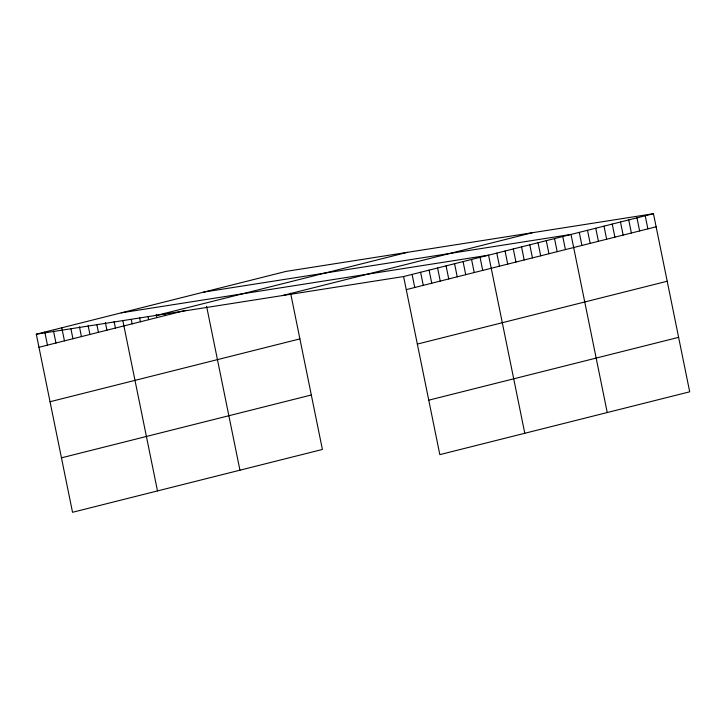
<?xml version="1.0" encoding="UTF-8"?>
<svg xmlns="http://www.w3.org/2000/svg" width="726" height="726" viewBox="0 0 726 726"><rect width="100%" height="100%" fill="white"/><g stroke="black" fill="none" stroke-linecap="round" stroke-linejoin="round"><path stroke-width="1.09" d="M290.6 293.159L322.398 449.458L72.536 512.293L36.3 334.196L286.162 271.37L653.464 213.707L689.7 391.804L439.838 454.63L403.602 276.542L653.464 213.707M157.515 315.175L407.377 252.339M38.959 347.282L185.756 310.365M282.396 295.573L532.258 232.737M406.27 289.629L656.132 226.793M50.04 401.732L299.902 338.897M417.341 344.079L667.203 281.243M61.456 457.834L311.318 394.998M428.757 400.18L678.619 337.345M203.707 292.097L571.008 234.444L607.245 412.54M121.251 312.833L488.562 255.18L524.789 433.268M36.3 334.196L403.602 276.542M645.223 215.785L647.882 228.862M636.974 217.854L639.633 230.941M628.734 219.933L631.393 233.01M620.485 222.002L623.144 235.088M612.236 224.08L614.904 237.157M603.996 226.149L606.655 239.235M595.747 228.227L598.415 241.304M587.506 230.296L590.165 243.382M579.257 232.374L581.916 245.452M562.768 236.522L565.427 249.599M554.519 238.591L557.187 251.677M546.279 240.669L548.938 253.746M538.03 242.738L540.688 255.824M529.789 244.816L532.448 257.893M521.54 246.885L524.199 259.972M513.291 248.964L515.959 262.041M505.051 251.033L507.71 264.119M496.802 253.111L499.461 266.188M480.058 257.322L482.726 270.399M471.564 259.454L474.232 272.531M463.07 261.587L465.729 274.673M454.576 263.729L457.235 276.806M446.082 265.861L448.741 278.947M437.587 268.003L440.246 281.08M429.093 270.136L431.752 283.213M420.599 272.268L423.258 285.354M412.096 274.41L414.764 287.487M206.592 306.272L239.943 470.194M164.702 313.369L165.138 315.547M156.235 314.349L156.898 317.625M147.986 316.427L148.649 319.694M139.519 317.407L140.408 321.772M131.27 319.485L132.159 323.841M122.803 320.465L157.488 490.921M114.091 321.509L115.416 328.052M105.37 322.562L106.922 330.185M96.876 324.694L98.427 332.326M88.164 325.738L89.933 334.459M79.443 326.791L81.439 336.601M70.948 328.923L72.945 338.733M61.783 327.789L64.451 340.875M53.515 331.02L55.956 343.008M44.794 332.063L47.453 345.14"/></g></svg>
